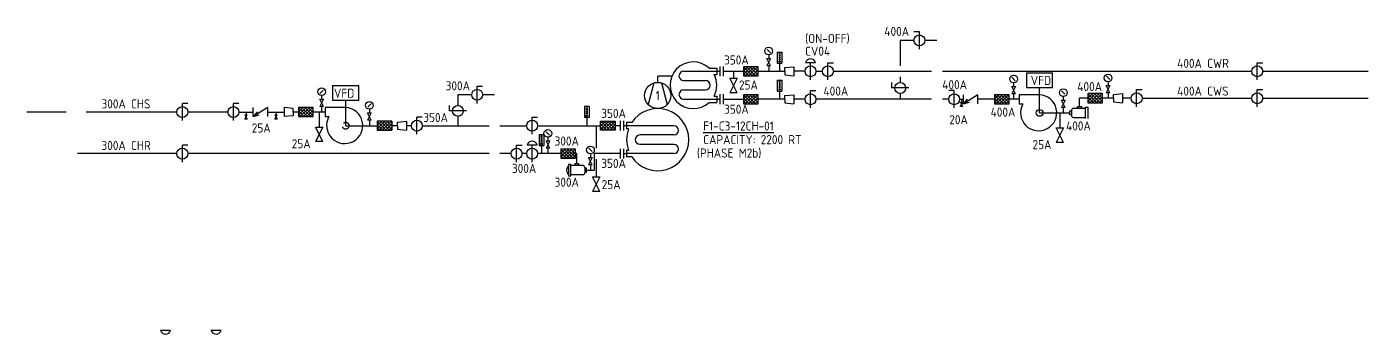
# Model space of a CAD drawing. Header units: millimetres. Extents: x 94 to 1762, y -982 to 1408.
# Drawn here: x 292.3 to 660.4, y -981.8 to -897.3 of the extents above; entities that cross this region are included whole.
import ezdxf
from ezdxf.enums import TextEntityAlignment as Align

# ---------------------------------------------------------------- set-up
doc = ezdxf.new("R2010")
doc.units = ezdxf.units.MM
doc.header["$LTSCALE"] = 10
doc.linetypes.add('HIDDEN', pattern=[0.375, 0.25, -0.125])
for name, color, linetype in [('M-CWTR-9PIPE-R', 110, 'Continuous'), ('M-CWTR-9PIPE-S', 200, 'Continuous'), ('M-CWTR-COND', 6, 'Continuous'), ('M-CWTR-PIPE-R', 110, 'Continuous'), ('M-CWTR-PIPE-S', 130, 'Continuous'), ('M-CWTR-TEXT', 3, 'Continuous'), ('M-CWTR-TEXT-CO', 3, 'Continuous'), ('M-CWTR-TEXT-eq', 4, 'Continuous'), ('M-CWTR-VAVE', 2, 'Continuous'), ('M-HVAC-EQPM', 22, 'Continuous'), ('M-HVAC-EQPM-P2', 22, 'HIDDEN'), ('MD-20210222-01', 6, 'Continuous')]:
    doc.layers.add(name, color=color, linetype=linetype)
doc.styles.add('AA-TXT', font='isocp.shx', dxfattribs={"width": 0.8, "bigfont": 'chineset.shx'})

msp = doc.modelspace()

# ---------------------------------------------------------------- hatches: boundary and pattern name
at = {"layer": 'M-CWTR-VAVE'}
h = msp.add_hatch(dxfattribs=at)
h.set_pattern_fill('ANSI37', color=256, scale=5, style=0)
h.set_pattern_definition([(135, (745.02374, -1264.23227), (0.4419417, 0.4419417), []), (45, (745.02374, -1264.23227), (0.4419417, -0.4419417), [])])
h.paths.add_polyline_path([(492.98, -908.28), (488.98, -908.28), (488.98, -910.78), (492.98, -910.78)])
h = msp.add_hatch(dxfattribs=at)
h.set_pattern_fill('ANSI37', color=256, scale=5, style=0)
h.set_pattern_definition([(135, (745.02374, -1271.92065), (0.4419417, 0.4419417), []), (45, (745.02374, -1271.92065), (0.4419417, -0.4419417), [])])
h.paths.add_polyline_path([(492.98, -915.97), (488.98, -915.97), (488.98, -918.47), (492.98, -918.47)])
h = msp.add_hatch(dxfattribs=at)
h.set_pattern_fill('ANSI37', color=256, scale=5, style=0)
h.set_pattern_definition([(135, (813.9164, -1271.92065), (0.4419417, 0.4419417), []), (45, (813.9164, -1271.92065), (0.4419417, -0.4419417), [])])
h.paths.add_polyline_path([(561.87, -915.97), (557.87, -915.97), (557.87, -918.47), (561.87, -918.47)])
h = msp.add_hatch(dxfattribs=at)
h.set_pattern_fill('ANSI37', color=256, scale=5, style=0)
h.set_pattern_definition([(135, (839.5573, -1271.6394), (0.4419417, 0.4419417), []), (45, (839.5573, -1271.6394), (0.4419417, -0.4419417), [])])
h.paths.add_polyline_path([(587.51, -915.68), (583.51, -915.68), (583.51, -918.19), (587.51, -918.19)])
h = msp.add_hatch(dxfattribs=at)
h.set_pattern_fill('ANSI37', color=256, scale=5, style=0)
h.set_pattern_definition([(135, (622.91065, -1275.4306), (0.4419417, 0.4419417), []), (45, (622.91065, -1275.4306), (0.4419417, -0.4419417), [])])
h.paths.add_polyline_path([(370.86, -919.48), (366.86, -919.48), (366.86, -921.98), (370.86, -921.98)])
h = msp.add_hatch(dxfattribs=at)
h.set_pattern_fill('ANSI37', color=256, scale=5, style=0)
h.set_pattern_definition([(135, (644.53096, -1279.1819), (0.4419417, 0.4419417), []), (45, (644.53096, -1279.1819), (0.4419417, -0.4419417), [])])
h.paths.add_polyline_path([(392.49, -923.23), (388.49, -923.23), (388.49, -925.73), (392.49, -925.73)])
h = msp.add_hatch(dxfattribs=at)
h.set_pattern_fill('ANSI37', color=256, scale=5, style=0)
h.set_pattern_definition([(45, (197.7305, -1279.1819), (-0.4419417, 0.4419417), []), (135, (197.7305, -1279.1819), (-0.4419417, -0.4419417), [])])
h.paths.add_polyline_path([(449.78, -923.23), (453.78, -923.23), (453.78, -925.73), (449.78, -925.73)])
h = msp.add_hatch(dxfattribs=at)
h.set_pattern_fill('ANSI37', color=256, scale=5, style=0)
h.set_pattern_definition([(135, (694.94436, -1286.8703), (0.4419417, 0.4419417), []), (45, (694.94436, -1286.8703), (0.4419417, -0.4419417), [])])
h.paths.add_polyline_path([(442.9, -930.92), (438.9, -930.92), (438.9, -933.42), (442.9, -933.42)])

# ---------------------------------------------------------------- linework, layer by layer
at = {"layer": 'M-CWTR-9PIPE-R'}
for p, q in [((333.49, -932.17), (306.17, -932.17)), ((419.16, -932.17), (336.49, -932.17)), ((425.22, -932.17), (422.16, -932.17)), ((429.49, -932.17), (428.22, -932.17)), ((438.9, -932.17), (432.49, -932.17)), ((443.27, -932.17), (442.9, -932.17)), ((443.27, -934.99), (443.27, -932.17)), ((455.28, -932.17), (448.08, -932.17)), ((448.08, -936.72), (448.08, -932.17)), ((445.91, -936.72), (448.08, -936.72)), ((345.63, -980.75), (342.84, -980.75))]:
    msp.add_line(p, q, dxfattribs=at)
msp.add_arc((344.24, -980.34), 1.45, 196.4573, 343.5427, dxfattribs=at)
at = {"layer": 'M-CWTR-9PIPE-S'}
for p, q in [((410.62, -915.99), (410.62, -918.91)), ((414.4, -915.99), (410.62, -915.99)), ((420.66, -915.99), (417.4, -915.99)), ((303.09, -920.73), (292.3, -920.73)), ((333.49, -920.73), (308.58, -920.73)), ((347.49, -920.73), (336.49, -920.73)), ((350.49, -920.73), (354.46, -920.73)), ((358.46, -920.73), (362.92, -920.73)), ((366.86, -920.73), (365.43, -920.73)), ((374.17, -920.73), (370.86, -920.73)), ((372.52, -920.73), (372.52, -924.87)), ((410.62, -921.91), (410.62, -924.48)), ((379.81, -924.48), (388.49, -924.48)), ((394.03, -924.48), (392.49, -924.48)), ((397.85, -924.48), (396.54, -924.48)), ((400.85, -924.48), (419.16, -924.48)), ((422.16, -924.48), (429.49, -924.48)), ((432.49, -924.48), (449.78, -924.48)), ((448.56, -924.48), (448.56, -930.67)), ((455.28, -924.48), (453.78, -924.48)), ((448.56, -933.67), (448.56, -938.53)), ((331.76, -980.75), (328.98, -980.75))]:
    msp.add_line(p, q, dxfattribs=at)
msp.add_arc((330.37, -980.34), 1.45, 196.4573, 343.5427, dxfattribs=at)
at = {"layer": 'M-CWTR-COND'}
msp.add_line((548.32, -917.22), (549.34, -917.22), dxfattribs=at)
at = {"layer": 'M-CWTR-PIPE-R'}
for p, q in [((483.47, -909.53), (488.98, -909.53)), ((486.23, -909.53), (486.23, -911.46)), ((492.98, -909.53), (500.34, -909.53)), ((505.89, -909.53), (502.84, -909.53)), ((508.89, -909.53), (510.66, -909.53)), ((513.66, -909.53), (540.57, -909.53)), ((543.57, -909.53), (628.49, -909.53)), ((631.49, -909.53), (660.44, -909.53))]:
    msp.add_line(p, q, dxfattribs=at)
at = {"layer": 'M-CWTR-PIPE-S'}
for p, q in [((532.03, -901.04), (532.03, -908.03)), ((535.78, -901.04), (532.03, -901.04)), ((542.07, -901.04), (538.78, -901.04)), ((532.03, -911.03), (532.03, -912.62)), ((532.03, -915.62), (532.03, -917.22)), ((483.47, -917.22), (488.98, -917.22)), ((500.34, -917.22), (492.98, -917.22)), ((505.89, -917.22), (502.84, -917.22)), ((540.57, -917.22), (508.89, -917.22)), ((545.32, -917.22), (543.57, -917.22)), ((548.32, -917.22), (549.34, -917.22)), ((548.83, -917.22), (548.83, -918.02)), ((557.87, -917.22), (553.34, -917.22)), ((564.64, -917.22), (561.87, -917.22)), ((581.21, -919.23), (581.21, -916.94)), ((583.51, -916.94), (581.21, -916.94)), ((590.55, -916.94), (587.51, -916.94)), ((595.4, -916.94), (593.06, -916.94)), ((598.4, -916.94), (628.49, -916.94)), ((631.49, -916.94), (660.44, -916.94)), ((570.27, -920.97), (578.58, -920.97)), ((575.83, -920.97), (575.83, -925.11))]:
    msp.add_line(p, q, dxfattribs=at)
at = {"layer": 'M-CWTR-VAVE'}
for p, q in [((537.28, -898.67), (535.78, -898.67)), ((537.28, -903.41), (537.28, -898.67)), ((496.37, -904.42), (495.45, -903.5)), ((496.37, -904.42), (495.45, -903.5)), ((495.91, -905.02), (495.91, -906.03)), ((495.91, -905.02), (495.91, -906.03)), ((498.28, -904.29), (499.54, -904.29)), ((498.28, -904.29), (499.54, -904.29)), ((498.28, -904.29), (498.28, -907.3)), ((498.28, -904.29), (498.28, -907.3)), ((498.28, -904.29), (499.54, -904.29)), ((498.28, -904.29), (499.54, -904.29)), ((498.28, -904.29), (498.28, -907.3)), ((498.28, -904.29), (498.28, -907.3)), ((498.66, -904.69), (499.16, -904.69)), ((498.66, -904.69), (499.16, -904.69)), ((498.66, -904.69), (499.16, -904.69)), ((498.66, -904.69), (499.16, -904.69)), ((498.66, -905.19), (499.16, -905.19)), ((498.66, -905.19), (499.16, -905.19)), ((498.66, -905.19), (499.16, -905.19)), ((498.66, -905.19), (499.16, -905.19)), ((498.91, -904.55), (498.91, -906.62)), ((498.91, -904.55), (498.91, -906.62)), ((498.91, -904.55), (498.91, -906.62)), ((498.91, -904.55), (498.91, -906.62)), ((499.54, -904.29), (499.54, -907.3)), ((499.54, -904.29), (499.54, -907.3)), ((499.54, -904.29), (499.54, -907.3)), ((499.54, -904.29), (499.54, -907.3)), ((492.98, -908.28), (488.98, -908.28)), ((488.98, -908.28), (488.98, -910.78)), ((492.98, -910.78), (492.98, -908.28)), ((496.41, -906.03), (495.41, -908.03)), ((496.41, -908.03), (495.41, -906.03)), ((495.41, -906.03), (496.41, -906.03)), ((496.41, -908.03), (495.41, -908.03)), ((495.91, -908.03), (495.91, -909.53)), ((498.28, -907.3), (499.54, -907.3)), ((498.28, -907.3), (499.54, -907.3)), ((498.66, -905.7), (499.16, -905.7)), ((498.66, -905.7), (499.16, -905.7)), ((498.66, -905.7), (499.16, -905.7)), ((498.66, -905.7), (499.16, -905.7)), ((498.66, -906.2), (499.16, -906.2)), ((498.66, -906.2), (499.16, -906.2)), ((498.91, -907.3), (498.91, -909.53)), ((498.91, -907.3), (498.91, -909.53)), ((500.34, -908.53), (502.84, -908.28)), ((500.34, -909.53), (500.34, -908.53)), ((502.84, -908.28), (502.84, -910.78)), ((508.78, -907.16), (505.99, -907.16)), ((507.39, -911.9), (507.39, -907.16)), ((512.16, -907.16), (513.66, -907.16)), ((512.16, -911.9), (512.16, -907.16)), ((629.99, -907.16), (631.49, -907.16)), ((629.99, -911.9), (629.99, -907.16)), ((487.23, -911.46), (485.23, -915.46)), ((487.23, -915.46), (485.23, -911.46)), ((485.23, -911.46), (487.23, -911.46)), ((488.98, -910.78), (492.98, -910.78)), ((498.28, -911.97), (498.28, -914.99)), ((498.28, -911.97), (498.28, -914.99)), ((498.28, -911.97), (499.54, -911.97)), ((498.28, -911.97), (499.54, -911.97)), ((498.66, -912.38), (499.16, -912.38)), ((498.66, -912.38), (499.16, -912.38)), ((498.66, -912.88), (499.16, -912.88)), ((498.66, -912.88), (499.16, -912.88)), ((498.91, -912.24), (498.91, -914.31)), ((498.91, -912.24), (498.91, -914.31)), ((499.54, -911.97), (499.54, -914.99)), ((499.54, -911.97), (499.54, -914.99)), ((500.34, -909.53), (500.34, -910.53)), ((500.34, -910.53), (502.84, -910.78)), ((529.66, -912.62), (529.66, -914.12)), ((563.6, -912.11), (562.68, -911.19)), ((563.14, -912.71), (563.14, -913.71)), ((589.52, -911.83), (588.6, -910.91)), ((589.52, -911.83), (588.6, -910.91)), ((589.06, -912.43), (589.06, -913.43)), ((372.75, -915.62), (373.67, -914.7)), ((373.21, -916.22), (373.21, -917.22)), ((415.9, -918.36), (415.9, -913.62)), ((415.9, -913.62), (417.4, -913.62)), ((487.23, -915.46), (485.23, -915.46)), ((488.98, -915.97), (488.98, -918.47)), ((492.98, -915.97), (488.98, -915.97)), ((492.98, -918.47), (492.98, -915.97)), ((498.28, -914.99), (499.54, -914.99)), ((498.28, -914.99), (499.54, -914.99)), ((498.66, -913.39), (499.16, -913.39)), ((498.66, -913.39), (499.16, -913.39)), ((498.66, -913.89), (499.16, -913.89)), ((498.66, -913.89), (499.16, -913.89)), ((498.91, -914.99), (498.91, -917.22)), ((498.91, -914.99), (498.91, -917.22)), ((500.34, -916.22), (502.84, -915.97)), ((500.34, -917.22), (500.34, -916.22)), ((502.84, -915.97), (502.84, -918.47)), ((507.39, -919.59), (507.39, -914.85)), ((507.39, -914.85), (508.89, -914.85)), ((534.4, -914.12), (529.66, -914.12)), ((546.82, -914.85), (545.31, -914.85)), ((546.82, -919.59), (546.82, -914.85)), ((549.34, -918.47), (549.34, -915.97)), ((553.34, -915.97), (549.34, -918.47)), ((553.34, -918.47), (553.34, -915.97)), ((557.87, -915.97), (557.87, -918.47)), ((561.87, -915.97), (557.87, -915.97)), ((561.87, -918.47), (561.87, -915.97)), ((562.64, -913.71), (563.64, -913.71)), ((563.64, -915.71), (562.64, -913.71)), ((563.64, -913.71), (562.64, -915.71)), ((563.64, -915.71), (562.64, -915.71)), ((563.14, -915.71), (563.14, -917.22)), ((577.23, -915.86), (576.31, -914.94)), ((576.77, -916.46), (576.77, -917.47)), ((587.51, -915.68), (583.51, -915.68)), ((583.51, -915.68), (583.51, -918.19)), ((587.51, -918.19), (587.51, -915.68)), ((589.56, -913.43), (588.56, -915.43)), ((589.56, -915.43), (588.56, -913.43)), ((588.56, -913.43), (589.56, -913.43)), ((589.56, -915.43), (588.56, -915.43)), ((589.06, -915.43), (589.06, -916.94)), ((590.55, -915.94), (593.06, -915.68)), ((590.55, -916.94), (590.55, -915.94)), ((593.06, -915.68), (593.06, -918.19)), ((596.9, -914.57), (598.4, -914.57)), ((596.9, -919.31), (596.9, -914.57)), ((629.99, -914.57), (631.49, -914.57)), ((629.99, -919.31), (629.99, -914.57)), ((334.99, -923.1), (334.99, -918.36)), ((336.49, -918.36), (334.99, -918.36)), ((348.99, -923.1), (348.99, -918.36)), ((350.49, -918.36), (348.99, -918.36)), ((354.46, -921.98), (354.46, -919.48)), ((358.46, -919.48), (354.46, -921.98)), ((358.46, -921.98), (358.46, -919.48)), ((362.92, -919.48), (362.92, -921.98)), ((365.43, -919.73), (362.92, -919.48)), ((365.43, -920.73), (365.43, -919.73)), ((370.86, -919.48), (366.86, -919.48)), ((366.86, -919.48), (366.86, -921.98)), ((370.86, -921.98), (370.86, -919.48)), ((373.71, -917.22), (372.71, -919.22)), ((373.71, -919.22), (372.71, -917.22)), ((372.71, -917.22), (373.71, -917.22)), ((373.71, -919.22), (372.71, -919.22)), ((373.21, -919.22), (373.21, -920.73)), ((385.85, -919.37), (386.77, -918.45)), ((386.31, -919.97), (386.31, -920.98)), ((408.25, -918.91), (408.25, -920.41)), ((445.35, -919.24), (445.35, -922.25)), ((445.35, -919.24), (445.35, -922.25)), ((446.6, -919.24), (445.35, -919.24)), ((446.6, -919.24), (445.35, -919.24)), ((446.23, -919.64), (445.72, -919.64)), ((446.23, -919.64), (445.72, -919.64)), ((446.23, -920.14), (445.72, -920.14)), ((446.23, -920.14), (445.72, -920.14)), ((445.97, -919.5), (445.97, -921.57)), ((445.97, -919.5), (445.97, -921.57)), ((446.6, -919.24), (446.6, -922.25)), ((446.6, -919.24), (446.6, -922.25)), ((488.98, -918.47), (492.98, -918.47)), ((488.98, -918.47), (492.98, -918.47)), ((500.34, -917.22), (500.34, -918.22)), ((500.34, -918.22), (502.84, -918.47)), ((548.53, -918.02), (549.13, -918.02)), ((548.53, -919.22), (549.13, -918.02)), ((548.53, -918.02), (549.13, -919.22)), ((549.13, -919.22), (548.53, -919.22)), ((549.34, -918.47), (550.46, -917.19)), ((549.34, -918.47), (550.98, -918.03)), ((557.87, -918.47), (561.87, -918.47)), ((577.27, -917.47), (576.27, -919.47)), ((577.27, -919.47), (576.27, -917.47)), ((576.27, -917.47), (577.27, -917.47)), ((577.27, -919.47), (576.27, -919.47)), ((576.77, -919.47), (576.77, -920.97)), ((579.04, -920.19), (579.04, -921.75)), ((579.54, -919.69), (582.89, -919.69)), ((580.65, -919.23), (581.78, -919.23)), ((580.65, -919.69), (580.65, -919.23)), ((581.78, -919.23), (581.78, -919.69)), ((582.89, -922.51), (582.89, -919.43)), ((582.89, -919.43), (583.53, -919.43)), ((583.51, -918.19), (587.51, -918.19)), ((583.53, -919.43), (583.53, -922.51)), ((590.55, -916.94), (590.55, -917.94)), ((590.55, -917.94), (593.06, -918.19)), ((352.17, -921.53), (352.77, -921.53)), ((352.17, -922.73), (352.77, -921.53)), ((352.17, -921.53), (352.77, -922.73)), ((352.77, -922.73), (352.17, -922.73)), ((354.46, -921.98), (355.57, -920.7)), ((354.46, -921.98), (356.1, -921.54)), ((360.39, -921.53), (360.99, -921.53)), ((360.39, -922.73), (360.99, -921.53)), ((360.39, -921.53), (360.99, -922.73)), ((360.99, -922.73), (360.39, -922.73)), ((365.43, -921.73), (362.92, -921.98)), ((365.43, -920.73), (365.43, -921.73)), ((366.86, -921.98), (370.86, -921.98)), ((386.81, -920.98), (385.81, -922.98)), ((386.81, -922.98), (385.81, -920.98)), ((385.81, -920.98), (386.81, -920.98)), ((386.81, -922.98), (385.81, -922.98)), ((386.31, -922.98), (386.31, -924.48)), ((392.49, -923.23), (388.49, -923.23)), ((388.49, -923.23), (388.49, -925.73)), ((392.49, -923.23), (392.49, -925.73)), ((394.03, -923.48), (396.54, -923.23)), ((394.03, -924.48), (394.03, -923.48)), ((396.54, -923.23), (396.54, -925.73)), ((399.35, -926.85), (399.35, -922.11)), ((400.85, -922.11), (399.35, -922.11)), ((412.99, -920.41), (408.25, -920.41)), ((430.99, -926.85), (430.99, -922.11)), ((430.99, -922.11), (432.49, -922.11)), ((446.6, -922.25), (445.35, -922.25)), ((446.6, -922.25), (445.35, -922.25)), ((446.23, -920.65), (445.72, -920.65)), ((446.23, -920.65), (445.72, -920.65)), ((446.23, -921.15), (445.72, -921.15)), ((446.23, -921.15), (445.72, -921.15)), ((445.97, -922.25), (445.97, -924.48)), ((445.97, -922.25), (445.97, -924.48)), ((449.78, -925.73), (449.78, -923.23)), ((449.78, -923.23), (453.78, -923.23)), ((453.78, -923.23), (453.78, -925.73)), ((578.58, -920.41), (579.04, -920.41)), ((578.58, -921.53), (578.58, -920.41)), ((579.04, -921.53), (578.58, -921.53)), ((579.54, -922.25), (582.89, -922.25)), ((373.52, -924.87), (371.52, -928.87)), ((373.52, -928.87), (371.52, -924.87)), ((371.52, -924.87), (373.52, -924.87)), ((388.49, -925.73), (392.49, -925.73)), ((394.03, -924.48), (394.03, -925.48)), ((394.03, -925.48), (396.54, -925.73)), ((432.93, -926.92), (434.18, -926.92)), ((432.93, -926.92), (434.18, -926.92)), ((432.93, -926.92), (432.93, -929.94)), ((433.3, -927.33), (433.8, -927.33)), ((433.3, -927.33), (433.8, -927.33)), ((433.55, -927.18), (433.55, -929.26)), ((433.55, -927.18), (433.55, -929.26)), ((434.18, -926.92), (434.18, -929.94)), ((435.76, -927.06), (434.84, -926.14)), ((435.76, -927.06), (434.84, -926.14)), ((435.3, -927.66), (435.3, -928.66)), ((453.78, -925.73), (449.78, -925.73)), ((576.83, -925.11), (574.83, -929.11)), ((576.83, -929.11), (574.83, -925.11)), ((574.83, -925.11), (576.83, -925.11)), ((334.99, -934.54), (334.99, -929.8)), ((336.49, -929.8), (334.99, -929.8)), ((373.52, -928.87), (371.52, -928.87)), ((426.72, -934.54), (426.72, -929.8)), ((426.72, -929.8), (428.22, -929.8)), ((432.38, -929.8), (429.59, -929.8)), ((430.99, -934.54), (430.99, -929.8)), ((432.93, -929.94), (434.18, -929.94)), ((432.93, -929.94), (434.18, -929.94)), ((433.3, -927.83), (433.8, -927.83)), ((433.3, -927.83), (433.8, -927.83)), ((433.3, -928.33), (433.8, -928.33)), ((433.3, -928.33), (433.8, -928.33)), ((433.3, -928.84), (433.8, -928.84)), ((433.3, -928.84), (433.8, -928.84)), ((433.55, -929.94), (433.55, -932.17)), ((433.55, -929.94), (433.55, -932.17)), ((435.8, -928.66), (434.8, -930.66)), ((435.8, -930.66), (434.8, -928.66)), ((434.8, -928.66), (435.8, -928.66)), ((435.8, -930.66), (434.8, -930.66)), ((435.3, -930.66), (435.3, -932.17)), ((438.9, -930.92), (438.9, -933.42)), ((442.9, -930.92), (438.9, -930.92)), ((442.9, -933.42), (442.9, -930.92)), ((447.45, -931.61), (446.53, -930.69)), ((447.45, -931.61), (446.53, -930.69)), ((576.83, -929.11), (574.83, -929.11)), ((438.9, -933.42), (442.9, -933.42)), ((443.83, -934.99), (442.71, -934.99)), ((442.71, -934.99), (442.71, -935.44)), ((443.83, -935.44), (443.83, -934.99)), ((447.49, -933.22), (446.49, -935.22)), ((447.49, -935.22), (446.49, -933.22)), ((446.49, -933.22), (447.49, -933.22)), ((446.99, -932.22), (446.99, -933.22)), ((441.6, -935.18), (440.95, -935.18)), ((440.95, -935.18), (440.95, -938.26)), ((440.95, -938.26), (441.6, -938.26)), ((441.6, -938.26), (441.6, -935.18)), ((444.95, -935.44), (441.6, -935.44)), ((444.95, -938), (441.6, -938)), ((445.45, -935.94), (445.45, -937.5)), ((445.91, -936.16), (445.45, -936.16)), ((445.45, -937.28), (445.91, -937.28)), ((445.91, -937.28), (445.91, -936.16)), ((447.49, -935.22), (446.49, -935.22)), ((446.99, -935.22), (446.99, -936.72)), ((449.56, -938.53), (447.56, -942.53)), ((449.56, -942.53), (447.56, -938.53)), ((447.56, -938.53), (449.56, -938.53)), ((449.56, -942.53), (447.56, -942.53))]:
    msp.add_line(p, q, dxfattribs=at)
for centre, radius in [((537.28, -901.04), 1.5), ((495.91, -903.96), 1.06), ((495.91, -903.96), 1.06), ((498.91, -906.84), 0.223), ((498.91, -906.84), 0.223), ((507.39, -909.53), 1.5), ((512.16, -909.53), 1.5), ((629.99, -909.53), 1.5), ((532.03, -914.12), 1.5), ((563.14, -911.65), 1.06), ((589.06, -911.37), 1.06), ((589.06, -911.37), 1.06), ((373.21, -915.16), 1.06), ((415.9, -915.99), 1.5), ((498.91, -914.53), 0.223), ((498.91, -914.53), 0.223), ((507.39, -917.22), 1.5), ((546.82, -917.22), 1.5), ((576.77, -915.4), 1.06), ((596.9, -916.94), 1.5), ((629.99, -916.94), 1.5), ((334.99, -920.73), 1.5), ((348.99, -920.73), 1.5), ((386.31, -918.91), 1.06), ((410.62, -920.41), 1.5), ((399.35, -924.48), 1.5), ((430.99, -924.48), 1.5), ((445.97, -921.79), 0.223), ((445.97, -921.79), 0.223), ((435.3, -926.6), 1.06), ((435.3, -926.6), 1.06), ((334.99, -932.17), 1.5), ((426.72, -932.17), 1.5), ((430.99, -932.17), 1.5), ((433.55, -929.48), 0.223), ((433.55, -929.48), 0.223), ((446.99, -931.15), 1.06), ((446.99, -931.15), 1.06)]:
    msp.add_circle(centre, radius, dxfattribs=at)
for centre, radius, start, end in [((507.39, -907.57), 1.45, 16.4573, 163.5427), ((579.54, -920.19), 0.5, 90, 180), ((579.54, -921.75), 0.5, 180, 270), ((430.99, -930.21), 1.45, 16.4573, 163.5427), ((442.24, -936.72), 1.81, 135, 225), ((444.95, -935.94), 0.5, 0, 90), ((444.95, -937.5), 0.5, 270, 0)]:
    msp.add_arc(centre, radius, start, end, dxfattribs=at)
at = {"layer": 'M-HVAC-EQPM'}
for p, q in [((479.6, -908.68), (481.64, -908.68)), ((479.6, -908.68), (481.64, -908.68)), ((481.64, -908.68), (481.64, -910.38)), ((481.64, -908.68), (481.64, -910.38)), ((482.59, -910.89), (482.59, -908.17)), ((483.47, -910.89), (483.47, -908.17)), ((464.41, -912.73), (462.83, -918.65)), ((465.45, -912.58), (465.45, -910.85)), ((469.35, -910.85), (465.45, -910.85)), ((466.48, -912.73), (468.07, -918.65)), ((472.57, -909.53), (481.64, -909.53)), ((472.57, -912.09), (478.54, -912.09)), ((480.91, -910.38), (481.64, -910.38)), ((480.91, -910.38), (481.64, -910.38)), ((481.64, -909.53), (482.59, -909.53)), ((566.7, -909.97), (573.85, -909.97)), ((566.7, -909.97), (566.7, -913.97)), ((573.85, -913.97), (573.85, -909.97)), ((376.23, -913.48), (383.38, -913.48)), ((376.23, -913.48), (376.23, -917.48)), ((383.38, -917.48), (383.38, -913.48)), ((472.57, -914.66), (478.54, -914.66)), ((480.91, -916.36), (481.64, -916.36)), ((480.91, -916.36), (481.64, -916.36)), ((481.64, -916.36), (481.64, -918.07)), ((481.64, -916.36), (481.64, -918.07)), ((482.59, -918.58), (482.59, -915.86)), ((483.47, -918.58), (483.47, -915.86)), ((564.64, -915.97), (564.64, -918.47)), ((570.27, -915.97), (564.64, -915.97)), ((566.7, -913.97), (573.85, -913.97)), ((570.27, -920.97), (570.27, -913.97)), ((379.81, -919.48), (374.17, -919.48)), ((374.17, -919.48), (374.17, -921.98)), ((376.23, -917.48), (383.38, -917.48)), ((379.81, -924.48), (379.81, -917.48)), ((472.57, -917.22), (481.64, -917.22)), ((479.6, -918.07), (481.64, -918.07)), ((479.6, -918.07), (481.64, -918.07)), ((481.64, -917.22), (482.59, -917.22)), ((564.64, -918.47), (565.69, -918.47)), ((374.17, -921.98), (375.22, -921.98)), ((455.28, -925.84), (455.28, -923.12)), ((456.16, -925.84), (456.16, -923.12)), ((456.85, -923.63), (456.85, -925.33)), ((456.85, -923.63), (456.85, -925.33)), ((458.31, -923.63), (456.85, -923.63)), ((458.31, -923.63), (456.85, -923.63)), ((456.85, -924.48), (456.16, -924.48)), ((469.9, -924.48), (456.85, -924.48)), ((457.44, -925.33), (456.85, -925.33)), ((457.44, -925.33), (456.85, -925.33)), ((469.9, -927.04), (460.56, -927.04)), ((455.28, -933.53), (455.28, -930.81)), ((456.16, -933.53), (456.16, -930.81)), ((456.85, -931.31), (456.85, -933.02)), ((456.85, -931.31), (456.85, -933.02)), ((457.44, -931.31), (456.85, -931.31)), ((457.44, -931.31), (456.85, -931.31)), ((469.9, -929.61), (460.56, -929.61)), ((456.16, -932.17), (456.85, -932.17)), ((469.9, -932.17), (456.85, -932.17)), ((458.31, -933.02), (456.85, -933.02)), ((458.31, -933.02), (456.85, -933.02))]:
    msp.add_line(p, q, dxfattribs=at)
for centre, radius in [((465.45, -916.18), 3.6), ((570.27, -920.97), 0.934)]:
    msp.add_circle(centre, radius, dxfattribs=at)
for centre, radius, start, end in [((475.24, -913.37), 6.41, 47.1666, 312.8334), ((472.57, -910.81), 1.28, 90, 270), ((478.54, -913.37), 1.28, 270, 90), ((475.24, -913.37), 6.41, 332.1819, 27.8181), ((472.57, -915.94), 1.28, 90, 270), ((570, -920.93), 4.96, 150.3127, 86.8785), ((379.54, -924.44), 4.96, 150.3127, 86.8785), ((465.45, -928.32), 8.54, 213.367, 146.633), ((465.45, -928.32), 8.54, 159.5127, 200.4873), ((460.56, -928.32), 1.28, 90, 270), ((469.9, -925.76), 1.28, 270.0002, 90), ((469.9, -930.89), 1.28, 270.0002, 89.9998)]:
    msp.add_arc(centre, radius, start, end, dxfattribs=at)
at = {"layer": 'M-HVAC-EQPM-P2'}
msp.add_circle((379.81, -924.48), 0.934, dxfattribs=at)
at = {"layer": 'MD-20210222-01'}
for p, q in [((352.47, -920.73), (352.47, -921.53)), ((360.69, -920.73), (360.69, -921.53))]:
    msp.add_line(p, q, dxfattribs=at)

# ---------------------------------------------------------------- texts
at = {"layer": 'M-CWTR-TEXT', "style": 'AA-TXT'}
for s, height, p in [('400A', 2.5, (527.66, -899.81)), ('350A', 2.5, (483.66, -907.67)), ('CV04', 2.5, (505.91, -905.25)), ('400A CWR', 2.5, (608.03, -908.6)), ('300A', 2.5, (407.25, -914.76)), ('25A', 2.5, (487.76, -914.54)), ('400A', 2.5, (543.56, -914.46)), ('400A', 2.5, (580.61, -914.99)), ('400A', 2.5, (510.95, -916.22)), ('400A CWS', 2.5, (608.03, -916.22)), ('300A CHS', 2.5, (312.79, -919.73)), ('350A', 2.5, (449.96, -922.35)), ('350A', 2.5, (483.66, -921.2)), ('400A', 2.5, (556.83, -922)), ('25A', 2.5, (354.05, -926.36)), ('350A', 2.5, (401.11, -923.48)), ('20A', 2.5, (545.48, -924.09)), ('400A', 2.5, (577.53, -925.79)), ('300A', 2.5, (437.14, -929.95)), ('CAPACITY: 2200 RT', 2.5, (477.93, -929.56)), ('300A CHR', 2.5, (312.79, -931.17)), ('25A', 2.5, (365.01, -930.7)), ('(PHASE M2b)', 2.5, (476.21, -933.25)), ('25A', 2.5, (568.32, -930.94)), ('300A', 2.5, (425.44, -937.47)), ('350A', 2.5, (449.96, -936.09)), ('300A', 2.5, (437.14, -941.27)), ('400A SUCTION DIFF', 0.0025, (444.94, -935.42)), ('25A', 2.5, (450.08, -941.92))]:
    msp.add_text(s, height=height, dxfattribs=at).set_placement(p)
for p in [(352.18, -922.74), (360.4, -922.74)]:
    msp.add_text('25A GATE VALVE', height=0.00075, rotation=180, dxfattribs=at).set_placement(p)
at = {"layer": 'M-CWTR-TEXT-CO', "style": 'AA-TXT'}
msp.add_text('(ON-OFF)', height=2.5, dxfattribs=at).set_placement((505.91, -901.76))
at = {"layer": 'M-CWTR-TEXT-eq', "style": 'AA-TXT'}
msp.add_text('%%UF1-C3-12CH-01', height=2.5, dxfattribs=at).set_placement((477.93, -925.81))
at = {"layer": 'M-HVAC-EQPM', "style": 'AA-TXT'}
for p in [(567.84, -913.3), (376.6, -916.81)]:
    msp.add_text('VFD', height=2.5, dxfattribs=at).set_placement(p)
msp.add_text('1', height=2.5, dxfattribs=at).set_placement((465.43, -916.18), align=Align.MIDDLE)

doc.saveas('drawing.dxf')
